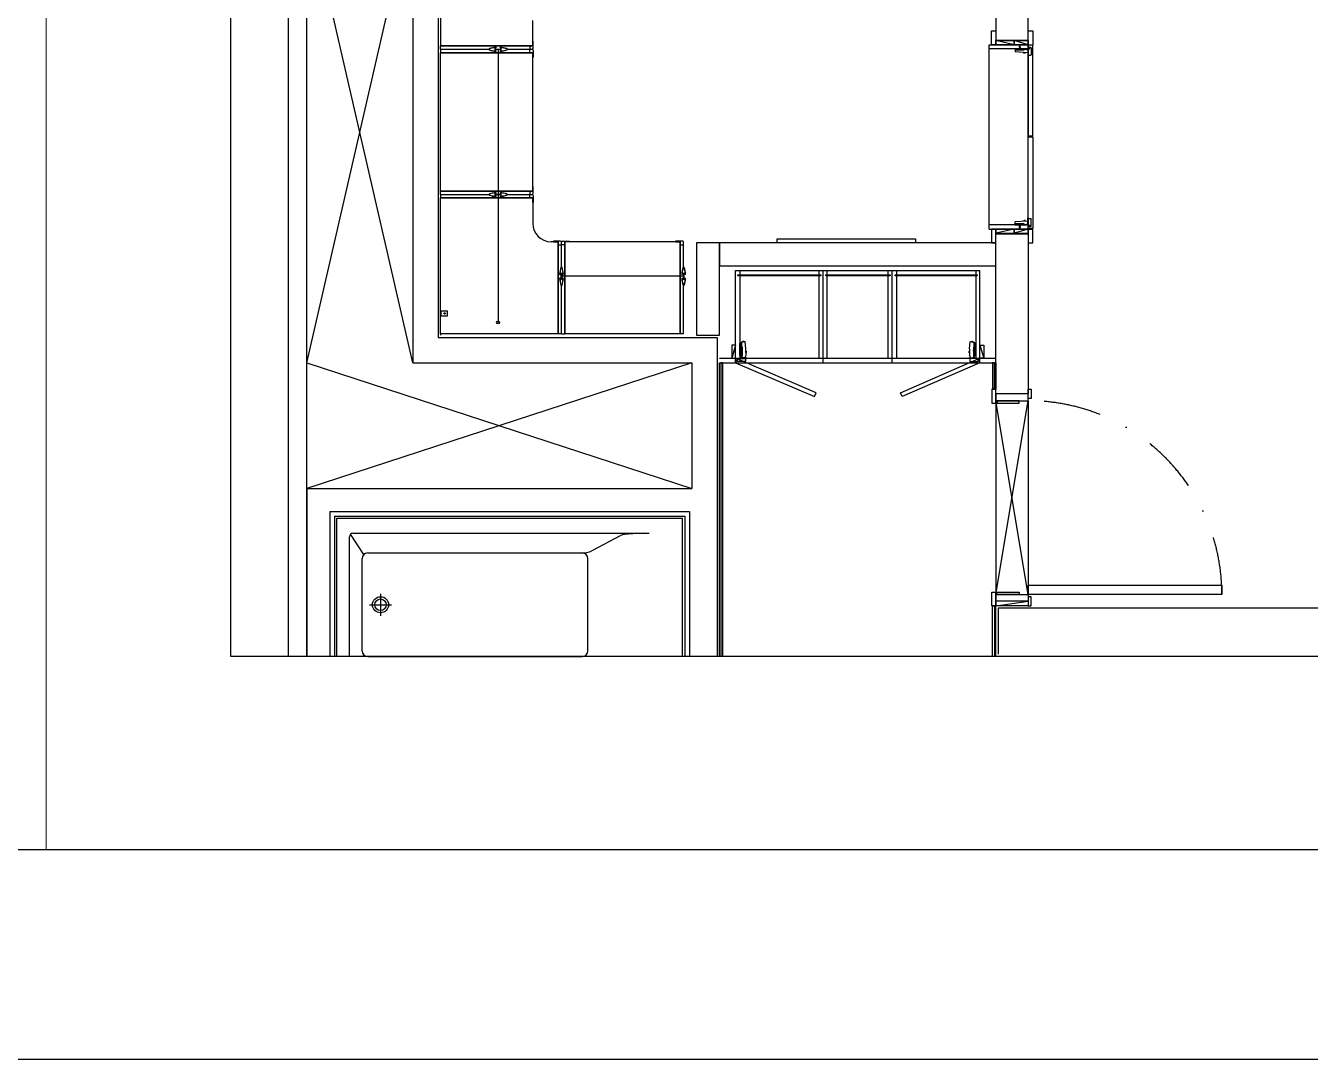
# Model space of a CAD drawing. Header units: millimetres. Extents: x -33000 to 294000, y 0 to 42408.
# Drawn here: x 132486 to 138059, y 0 to 4485 of the extents above; entities that cross this region are included whole.
import ezdxf

# ---------------------------------------------------------------- set-up
doc = ezdxf.new("R2010")
doc.units = ezdxf.units.MM
doc.header["$LTSCALE"] = 50
doc.linetypes.add('DASHDOTX2', pattern=[2, 1, -0.5, 0, -0.5])
doc.layers.add('arch', color=8, linetype='Continuous')
doc.layers.add('cloud', color=7, linetype='Continuous', true_color=0xb3ef8f, plot=False)

msp = doc.modelspace()

# ---------------------------------------------------------------- linework, layer by layer
at = {"layer": 'arch', "linetype": 'ByBlock', "lineweight": 5}
msp.add_line((132575.2, 909.2), (132575.2, 6957.3), dxfattribs=at)
at = {"layer": 'arch', "ltscale": 25}
for p, q in [((133375.2, 1747.3), (133375.2, 5357.3)), ((140575.2, 1747.3), (133375.2, 1747.3))]:
    msp.add_line(p, q, dxfattribs=at)
at = {"layer": 'arch'}
for p, q in [((133625.2, 1747.3), (133625.2, 5137.3)), ((133705.2, 1747.3), (133705.2, 5022.3)), ((134165.2, 5022.3), (134165.2, 3022.3)), ((134275.2, 5022.3), (134275.2, 3132.3)), ((134285.2, 4987.3), (134285.2, 4397.3)), ((136695.2, 4992.3), (136695.2, 4422.3)), ((136835.2, 4422.3), (136835.2, 4992.3)), ((134685.2, 4397.3), (134685.2, 4507.3)), ((136675.2, 4402.3), (136675.2, 4462.3)), ((136675.2, 4462.3), (136695.2, 4462.3)), ((136695.2, 4462.3), (136695.2, 4402.3)), ((136835.2, 4402.3), (136835.2, 4462.3)), ((136835.2, 4462.3), (136855.2, 4462.3)), ((136855.2, 4462.3), (136855.2, 4402.3)), ((134687.2, 4417.1), (134685.2, 4417.3)), ((134685.2, 4417.3), (134685.2, 4397.3)), ((134687.2, 4386.3), (134687.2, 4417.1)), ((136695.2, 4422.3), (136835.2, 4422.3)), ((136695.2, 4420.4), (136835.2, 4420.4)), ((136695.2, 4420.3), (136774.6, 4420.3)), ((136695.2, 4402.3), (136695.2, 4420.3)), ((136774.6, 4402.3), (136695.2, 4420.3)), ((136774.6, 4420.3), (136835.2, 4420.3)), ((136774.6, 4402.3), (136774.6, 4420.3)), ((136835.2, 4402.3), (136774.6, 4420.3)), ((136774.6, 4420.3), (136774.6, 4402.3)), ((136835.2, 4420.3), (136835.2, 4402.3)), ((134680.2, 4397.3), (134285.2, 4397.3)), ((134685.2, 4397.3), (134285.2, 4397.3)), ((134285.2, 4397.3), (134685.2, 4397.3)), ((134285.2, 4382.3), (134285.2, 4397.3)), ((134285.2, 4382.3), (134285.2, 4367.3)), ((134285.2, 4382.3), (134495.2, 4382.3)), ((134680.2, 4367.3), (134285.2, 4367.3)), ((134285.2, 4367.3), (134685.2, 4367.3)), ((134285.2, 3767.3), (134285.2, 4367.3)), ((134522.2, 4375.5), (134522.2, 4389.1)), ((134526.2, 4388.5), (134523.2, 4388.5)), ((134523.2, 4388.5), (134523.2, 4383.1)), ((134523.2, 4383.1), (134547.2, 4383.1)), ((134547.2, 4381.6), (134523.2, 4381.6)), ((134523.2, 4381.6), (134523.2, 4376.1)), ((134523.2, 4376.1), (134526.2, 4376.1)), ((134526.7, 4389.8), (134526.7, 4389)), ((134526.7, 4375.6), (134526.7, 4374.8)), ((134535.2, 4383.1), (134535.2, 3197.3)), ((134543.7, 4389), (134543.7, 4389.8)), ((134543.7, 4374.8), (134543.7, 4375.6)), ((134547.2, 4388.5), (134544.2, 4388.5)), ((134544.2, 4376.1), (134547.2, 4376.1)), ((134547.2, 4383.1), (134547.2, 4388.5)), ((134547.2, 4376.1), (134547.2, 4381.6)), ((134548.2, 4375.5), (134548.2, 4389.1)), ((134575.2, 4382.3), (134683.2, 4382.3)), ((134575.2, 4382.3), (134683.2, 4382.3)), ((134685.2, 4397.3), (134672.2, 4397.3)), ((134672.2, 4397.3), (134672.2, 4382.3)), ((134672.2, 4382.3), (134683.2, 4382.3)), ((134672.2, 4367.3), (134672.2, 4382.3)), ((134672.2, 4382.3), (134683.2, 4382.3)), ((134685.2, 4367.3), (134672.2, 4367.3)), ((134685.2, 4347.3), (134685.2, 4367.3)), ((134685.2, 3767.3), (134685.2, 4367.3)), ((134687.2, 4347.6), (134685.2, 4347.3)), ((134687.2, 4378.3), (134687.2, 4347.6)), ((136665.2, 3602.3), (136665.2, 4402.3)), ((136665.2, 4402.3), (136833.2, 4402.3)), ((136833.2, 4384.3), (136665.2, 4384.3)), ((136695.2, 4402.3), (136675.2, 4402.3)), ((136774.6, 4402.3), (136695.2, 4402.3)), ((136835.2, 4402.3), (136774.6, 4402.3)), ((136777.2, 4384.3), (136818.2, 4384.3)), ((136777.8, 4378.8), (136777.8, 4371.7)), ((136815.7, 4378.8), (136777.8, 4378.8)), ((136778.2, 4383.3), (136778.9, 4380.5)), ((136831.6, 4367.7), (136778.3, 4371.2)), ((136782.2, 4381.2), (136779.5, 4380.7)), ((136782.2, 4381.2), (136782.6, 4380.3)), ((136815.1, 4379.8), (136783.3, 4379.8)), ((136786.8, 4382.8), (136786.8, 4383.3)), ((136807.2, 4380.8), (136789.3, 4380.8)), ((136793.3, 4382.8), (136793.3, 4382.4)), ((136802.6, 4383.3), (136793.8, 4383.3)), ((136802.6, 4381.9), (136793.8, 4381.9)), ((136795.9, 4383.3), (136796.6, 4384.4)), ((136796.6, 4394.7), (136796.2, 4394.3)), ((136796.2, 4394.3), (136796.6, 4394)), ((136796.2, 4394.3), (136800.2, 4393.5)), ((136796.6, 4392.4), (136796.2, 4392)), ((136796.2, 4392), (136796.6, 4391.7)), ((136796.2, 4392), (136800.2, 4391.2)), ((136796.6, 4390), (136796.2, 4389.6)), ((136796.2, 4389.6), (136796.6, 4389.4)), ((136796.2, 4389.6), (136800.2, 4388.8)), ((136796.6, 4387.7), (136796.2, 4387.3)), ((136796.2, 4387.3), (136796.6, 4387.1)), ((136796.2, 4387.3), (136800.2, 4386.5)), ((136796.6, 4385.4), (136796.2, 4385)), ((136796.2, 4385), (136796.6, 4384.7)), ((136796.2, 4385), (136799.9, 4384.4)), ((136796.6, 4394.7), (136797.3, 4396.1)), ((136796.6, 4394.7), (136799.9, 4393.7)), ((136796.6, 4394), (136799.9, 4393.1)), ((136796.6, 4394), (136796.6, 4392.4)), ((136796.6, 4392.4), (136799.9, 4391.4)), ((136796.6, 4391.7), (136799.9, 4390.8)), ((136796.6, 4391.7), (136796.6, 4390)), ((136796.6, 4390), (136799.9, 4389.1)), ((136796.6, 4389.4), (136799.9, 4388.4)), ((136796.6, 4389.4), (136796.6, 4387.7)), ((136796.6, 4387.7), (136799.9, 4386.8)), ((136796.6, 4387.1), (136799.9, 4386.1)), ((136796.6, 4387.1), (136796.6, 4385.4)), ((136796.6, 4385.4), (136799.9, 4384.4)), ((136796.6, 4384.7), (136796.6, 4384.4)), ((136799.9, 4384.4), (136796.6, 4384.7)), ((136797.3, 4396.8), (136796.9, 4396.4)), ((136796.9, 4396.4), (136797.3, 4396.1)), ((136796.9, 4396.4), (136799.5, 4396)), ((136797.3, 4396.8), (136799.2, 4396.2)), ((136797.3, 4396.1), (136799.2, 4395.6)), ((136797.5, 4396.7), (136798.2, 4398.3)), ((136799, 4396.3), (136798.2, 4398.3)), ((136799.6, 4396), (136799.2, 4396.2)), ((136799.2, 4395.6), (136799.6, 4396)), ((136799.9, 4393.7), (136799.2, 4395.6)), ((136800.2, 4393.5), (136799.9, 4393.7)), ((136799.9, 4393.1), (136800.2, 4393.5)), ((136799.9, 4393.1), (136799.9, 4391.4)), ((136800.2, 4391.2), (136799.9, 4391.4)), ((136799.9, 4390.8), (136800.2, 4391.2)), ((136799.9, 4390.8), (136799.9, 4389.1)), ((136800.2, 4388.8), (136799.9, 4389.1)), ((136799.9, 4388.4), (136800.2, 4388.8)), ((136799.9, 4388.4), (136799.9, 4386.8)), ((136800.2, 4386.5), (136799.9, 4386.8)), ((136799.9, 4386.1), (136800.2, 4386.5)), ((136799.9, 4386.1), (136799.9, 4384.4)), ((136800.5, 4383.3), (136799.9, 4384.4)), ((136803.1, 4382.8), (136803.1, 4382.4)), ((136809.7, 4382.8), (136809.7, 4383.3)), ((136814.8, 4368.8), (136814.6, 4365.8)), ((136821.6, 4366.4), (136814.6, 4366.8)), ((136817.6, 4365.6), (136814.6, 4365.8)), ((136821.7, 4367.4), (136814.7, 4367.8)), ((136815.7, 4383.3), (136815.7, 4380.4)), ((136816.2, 4384.3), (136819.2, 4384.3)), ((136817.6, 4366.1), (136817.6, 4365.6)), ((136818.6, 4366.1), (136817.6, 4366.1)), ((136817.7, 4383.3), (136817.7, 4380.8)), ((136817.7, 4383.3), (136831.6, 4383.3)), ((136818.6, 4366.1), (136818.6, 4365.6)), ((136821.6, 4365.4), (136818.6, 4365.6)), ((136819.2, 4384.3), (136819.2, 4383.3)), ((136821.8, 4368.4), (136821.6, 4365.4)), ((136831.6, 4367.7), (136832.7, 4368.5)), ((136832.7, 4377.3), (136832.7, 4354.3)), ((136833.2, 4402.3), (136833.2, 3602.3)), ((136833.4, 4382.1), (136835, 4378.3)), ((136835.2, 4378.3), (136833.7, 4378.3)), ((136835.2, 4353.3), (136833.7, 4353.3)), ((136835.2, 4402.3), (136855.2, 4402.3)), ((136855.2, 4400.3), (136835.2, 4400.3)), ((136835.2, 4400.3), (136835.2, 4006.9)), ((136835.2, 4391.3), (136845.2, 4391.3)), ((136835.2, 4353.3), (136835.2, 4391.3)), ((136835.2, 4356.3), (136845.2, 4356.3)), ((136840.4, 4384.9), (136837.3, 4388)), ((136841.8, 4386.4), (136838.7, 4389.5)), ((136847.2, 4389.3), (136847.2, 4358.3)), ((136855.2, 4006.9), (136855.2, 4400.3)), ((136835.2, 4006.9), (136855.2, 4006.9)), ((136835.2, 3604.3), (136835.2, 4002.9)), ((136835.2, 4002.9), (136855.2, 4002.9)), ((136855.2, 4002.9), (136855.2, 3604.3)), ((134680.2, 3767.3), (134285.2, 3767.3)), ((134685.2, 3767.3), (134285.2, 3767.3)), ((134285.2, 3767.3), (134685.2, 3767.3)), ((134285.2, 3752.3), (134285.2, 3767.3)), ((134285.2, 3752.3), (134285.2, 3737.3)), ((134285.2, 3752.3), (134495.2, 3752.3)), ((134285.2, 3147.3), (134285.2, 3737.3)), ((134680.2, 3737.3), (134285.2, 3737.3)), ((134285.2, 3737.3), (134685.2, 3737.3)), ((134522.2, 3745.5), (134522.2, 3759.1)), ((134526.2, 3758.5), (134523.2, 3758.5)), ((134523.2, 3758.5), (134523.2, 3753.1)), ((134523.2, 3753.1), (134547.2, 3753.1)), ((134547.2, 3751.6), (134523.2, 3751.6)), ((134523.2, 3751.6), (134523.2, 3746.1)), ((134523.2, 3746.1), (134526.2, 3746.1)), ((134526.7, 3759.8), (134526.7, 3759)), ((134526.7, 3745.6), (134526.7, 3744.8)), ((134543.7, 3759), (134543.7, 3759.8)), ((134543.7, 3744.8), (134543.7, 3745.6)), ((134547.2, 3758.5), (134544.2, 3758.5)), ((134544.2, 3746.1), (134547.2, 3746.1)), ((134547.2, 3753.1), (134547.2, 3758.5)), ((134547.2, 3746.1), (134547.2, 3751.6)), ((134548.2, 3745.5), (134548.2, 3759.1)), ((134575.2, 3752.3), (134683.2, 3752.3)), ((134575.2, 3752.3), (134683.2, 3752.3)), ((134685.2, 3767.3), (134672.2, 3767.3)), ((134672.2, 3767.3), (134672.2, 3752.3)), ((134672.2, 3752.3), (134683.2, 3752.3)), ((134672.2, 3737.3), (134672.2, 3752.3)), ((134672.2, 3752.3), (134683.2, 3752.3)), ((134685.2, 3737.3), (134672.2, 3737.3)), ((134687.2, 3787.1), (134685.2, 3787.3)), ((134685.2, 3787.3), (134685.2, 3767.3)), ((134685.2, 3737.3), (134685.2, 3627.3)), ((134685.2, 3717.3), (134685.2, 3737.3)), ((134687.2, 3756.3), (134687.2, 3787.1)), ((134687.2, 3748.3), (134687.2, 3717.6)), ((134687.2, 3717.6), (134685.2, 3717.3)), ((136777.8, 3625.9), (136777.8, 3633)), ((136815.7, 3625.8), (136777.8, 3625.8)), ((136778.2, 3621.3), (136778.9, 3624.1)), ((136831.6, 3636.9), (136778.3, 3633.5)), ((136782.2, 3623.5), (136779.5, 3623.9)), ((136782.2, 3623.5), (136782.6, 3624.3)), ((136815.1, 3624.8), (136783.3, 3624.8)), ((136807.2, 3623.8), (136789.3, 3623.8)), ((136802.6, 3622.7), (136793.8, 3622.7)), ((136817.6, 3639), (136814.6, 3638.8)), ((136814.8, 3635.8), (136814.6, 3638.8)), ((136821.6, 3638.3), (136814.6, 3637.8)), ((136821.7, 3637.3), (136814.7, 3636.8)), ((136815.7, 3621.3), (136815.7, 3624.3)), ((136817.6, 3638.5), (136817.6, 3639)), ((136818.6, 3638.6), (136817.6, 3638.5)), ((136817.7, 3621.3), (136817.7, 3623.8)), ((136821.6, 3639.3), (136818.6, 3639.1)), ((136818.6, 3638.6), (136818.6, 3639.1)), ((136821.8, 3636.3), (136821.6, 3639.3)), ((136831.6, 3636.9), (136832.7, 3636.2)), ((136832.7, 3627.3), (136832.7, 3650.3)), ((136833.4, 3622.6), (136835, 3626.3)), ((136835.2, 3651.3), (136833.7, 3651.3)), ((136835.2, 3626.3), (136833.7, 3626.3)), ((136835.2, 3651.3), (136835.2, 3613.3)), ((136835.2, 3648.3), (136845.2, 3648.3)), ((136847.2, 3615.3), (136847.2, 3646.3)), ((136833.2, 3620.3), (136665.2, 3620.3)), ((136665.2, 3602.3), (136833.2, 3602.3)), ((136675.2, 3602.3), (136675.2, 3542.3)), ((136695.2, 3602.3), (136675.2, 3602.3)), ((136695.2, 3542.3), (136695.2, 3602.3)), ((136774.6, 3602.3), (136695.2, 3602.3)), ((136695.2, 3602.3), (136695.2, 3584.3)), ((136774.6, 3602.3), (136695.2, 3584.3)), ((136695.2, 3584.3), (136774.6, 3584.3)), ((136695.2, 3582.3), (136835.2, 3582.3)), ((136695.2, 2887.3), (136695.2, 3582.3)), ((136835.2, 3602.3), (136774.6, 3602.3)), ((136774.6, 3602.3), (136774.6, 3584.3)), ((136835.2, 3602.3), (136774.6, 3584.3)), ((136774.6, 3584.3), (136774.6, 3602.3)), ((136774.6, 3584.3), (136835.2, 3584.3)), ((136777.2, 3620.3), (136818.2, 3620.3)), ((136786.8, 3621.8), (136786.8, 3621.3)), ((136793.3, 3621.8), (136793.3, 3622.2)), ((136802.6, 3621.3), (136793.8, 3621.3)), ((136795.9, 3621.3), (136796.6, 3620.2)), ((136796.2, 3619.7), (136799.9, 3620.2)), ((136796.2, 3619.7), (136796.6, 3619.9)), ((136796.6, 3619.3), (136796.2, 3619.7)), ((136796.2, 3617.3), (136800.2, 3618.2)), ((136796.2, 3617.3), (136796.6, 3617.6)), ((136796.6, 3616.9), (136796.2, 3617.3)), ((136796.2, 3615), (136800.2, 3615.9)), ((136796.2, 3615), (136796.6, 3615.3)), ((136796.6, 3614.6), (136796.2, 3615)), ((136796.2, 3612.7), (136800.2, 3613.5)), ((136796.2, 3612.7), (136796.6, 3612.9)), ((136796.6, 3612.3), (136796.2, 3612.7)), ((136796.2, 3610.4), (136800.2, 3611.2)), ((136796.2, 3610.4), (136796.6, 3610.6)), ((136796.6, 3610), (136796.2, 3610.4)), ((136796.6, 3619.3), (136799.9, 3620.2)), ((136796.6, 3619.9), (136796.6, 3620.2)), ((136799.9, 3620.2), (136796.6, 3619.9)), ((136796.6, 3617.6), (136796.6, 3619.3)), ((136796.6, 3617.6), (136799.9, 3618.6)), ((136796.6, 3616.9), (136799.9, 3617.9)), ((136796.6, 3615.3), (136796.6, 3616.9)), ((136796.6, 3615.3), (136799.9, 3616.3)), ((136796.6, 3614.6), (136799.9, 3615.6)), ((136796.6, 3612.9), (136796.6, 3614.6)), ((136796.6, 3612.9), (136799.9, 3613.9)), ((136796.6, 3612.3), (136799.9, 3613.2)), ((136796.6, 3610.6), (136796.6, 3612.3)), ((136796.6, 3610.6), (136799.9, 3611.6)), ((136796.6, 3610), (136799.9, 3610.9)), ((136796.6, 3610), (136797.3, 3608.5)), ((136796.9, 3608.3), (136799.5, 3608.7)), ((136796.9, 3608.3), (136797.3, 3608.5)), ((136797.3, 3607.9), (136796.9, 3608.3)), ((136797.3, 3608.5), (136799.2, 3609.1)), ((136797.3, 3607.9), (136799.2, 3608.4)), ((136797.5, 3607.9), (136798.2, 3606.3)), ((136799, 3608.4), (136798.2, 3606.3)), ((136799.9, 3610.9), (136799.2, 3609.1)), ((136799.2, 3609.1), (136799.6, 3608.7)), ((136799.6, 3608.7), (136799.2, 3608.4)), ((136800.5, 3621.3), (136799.9, 3620.2)), ((136799.9, 3618.6), (136799.9, 3620.2)), ((136799.9, 3618.6), (136800.2, 3618.2)), ((136800.2, 3618.2), (136799.9, 3617.9)), ((136799.9, 3616.3), (136799.9, 3617.9)), ((136799.9, 3616.3), (136800.2, 3615.9)), ((136800.2, 3615.9), (136799.9, 3615.6)), ((136799.9, 3613.9), (136799.9, 3615.6)), ((136799.9, 3613.9), (136800.2, 3613.5)), ((136800.2, 3613.5), (136799.9, 3613.2)), ((136799.9, 3611.6), (136799.9, 3613.2)), ((136799.9, 3611.6), (136800.2, 3611.2)), ((136800.2, 3611.2), (136799.9, 3610.9)), ((136803.1, 3621.8), (136803.1, 3622.2)), ((136809.7, 3621.8), (136809.7, 3621.3)), ((136816.2, 3620.3), (136819.2, 3620.3)), ((136817.7, 3621.3), (136831.6, 3621.3)), ((136819.2, 3620.3), (136819.2, 3621.3)), ((136835.2, 3613.3), (136845.2, 3613.3)), ((136855.2, 3604.3), (136835.2, 3604.3)), ((136835.2, 3602.3), (136855.2, 3602.3)), ((136855.2, 3602.3), (136835.2, 3602.3)), ((136835.2, 3584.3), (136835.2, 3602.3)), ((136835.2, 3602.3), (136835.2, 3542.3)), ((136835.2, 3582.3), (136835.2, 2887.3)), ((136840.4, 3619.7), (136837.3, 3616.6)), ((136841.8, 3618.3), (136838.7, 3615.2)), ((136855.2, 3542.3), (136855.2, 3602.3)), ((134795.2, 3547.3), (134765.2, 3547.3)), ((134775.5, 3549.3), (134775.2, 3547.3)), ((134775.2, 3547.3), (134795.2, 3547.3)), ((134806.2, 3549.3), (134775.5, 3549.3)), ((134795.2, 3147.3), (134795.2, 3547.3)), ((134795.2, 3547.3), (134795.2, 3534.3)), ((134795.2, 3542.3), (134795.2, 3147.3)), ((134795.2, 3534.3), (134810.2, 3534.3)), ((134810.2, 3437.3), (134810.2, 3545.3)), ((134810.2, 3534.3), (134810.2, 3545.3)), ((134825.2, 3534.3), (134810.2, 3534.3)), ((134814.2, 3549.3), (134845, 3549.3)), ((134825.2, 3147.3), (134825.2, 3547.3)), ((134845.2, 3547.3), (134825.2, 3547.3)), ((134825.2, 3547.3), (134825.2, 3534.3)), ((135325.2, 3547.3), (134825.2, 3547.3)), ((134825.2, 3542.3), (134825.2, 3147.3)), ((134845, 3549.3), (134845.2, 3547.3)), ((135305.5, 3549.3), (135305.2, 3547.3)), ((135305.2, 3547.3), (135325.2, 3547.3)), ((135336.2, 3549.3), (135305.5, 3549.3)), ((135325.2, 3147.3), (135325.2, 3547.3)), ((135325.2, 3547.3), (135325.2, 3534.3)), ((135325.2, 3542.3), (135325.2, 3147.3)), ((135325.2, 3534.3), (135340.2, 3534.3)), ((135340.2, 3437.3), (135340.2, 3545.3)), ((135340.2, 3534.3), (135340.2, 3545.3)), ((135395.2, 3542.3), (135395.2, 3142.3)), ((135495.2, 3542.3), (135395.2, 3542.3)), ((136695.2, 3542.3), (135495.2, 3542.3)), ((135495.2, 3542.3), (135495.2, 3442.3)), ((135495.2, 3142.3), (135495.2, 3542.3)), ((135745.2, 3542.3), (135745.2, 3560.3)), ((135745.2, 3560.3), (136345.3, 3560.3)), ((136345.3, 3542.3), (135745.2, 3542.3)), ((136345.3, 3560.3), (136345.3, 3542.3)), ((136675.2, 3542.3), (136695.2, 3542.3)), ((136695.2, 3442.3), (136695.2, 3542.3)), ((136835.2, 3542.3), (136855.2, 3542.3)), ((134803.5, 3405.8), (134802.7, 3405.8)), ((134817, 3410.3), (134803.4, 3410.3)), ((134809.5, 3409.3), (134804, 3409.3)), ((134804, 3409.3), (134804, 3406.3)), ((134809.5, 3385.3), (134809.5, 3409.3)), ((134816.4, 3409.3), (134811, 3409.3)), ((134811, 3409.3), (134811, 3385.3)), ((134816.4, 3406.3), (134816.4, 3409.3)), ((134817.7, 3405.8), (134816.9, 3405.8)), ((135333.5, 3405.8), (135332.7, 3405.8)), ((135347, 3410.3), (135333.4, 3410.3)), ((135339.5, 3409.3), (135334, 3409.3)), ((135334, 3409.3), (135334, 3406.3)), ((135339.5, 3385.3), (135339.5, 3409.3)), ((135346.4, 3409.3), (135341, 3409.3)), ((135341, 3409.3), (135341, 3385.3)), ((135346.4, 3406.3), (135346.4, 3409.3)), ((135347.7, 3405.8), (135346.9, 3405.8)), ((135495.2, 3442.3), (136695.2, 3442.3)), ((135565.2, 3422.3), (136625.2, 3422.3)), ((135565.2, 3022.3), (135565.2, 3422.3)), ((135575.2, 3403.8), (135936, 3403.8)), ((135575.2, 3399.3), (135575.2, 3403.8)), ((135583.2, 3422.3), (135583.2, 3042.3)), ((135927.2, 3422.3), (135927.2, 3042.3)), ((135936, 3403.8), (135936, 3399.3)), ((135945.2, 3022.3), (135945.2, 3422.3)), ((135957.2, 3403.8), (136236, 3403.8)), ((135957.2, 3399.3), (135957.2, 3403.8)), ((135963.2, 3042.3), (135963.2, 3422.3)), ((136227.2, 3042.3), (136227.2, 3422.3)), ((136236, 3403.8), (136236, 3399.3)), ((136245.2, 3022.3), (136245.2, 3422.3)), ((136257.2, 3403.8), (136613.9, 3403.8)), ((136257.2, 3399.3), (136257.2, 3403.8)), ((136263.2, 3422.3), (136263.2, 3042.3)), ((136607.2, 3422.3), (136607.2, 3042.3)), ((136613.9, 3403.8), (136613.9, 3399.3)), ((136625.2, 3022.3), (136625.2, 3422.3)), ((134802.7, 3388.8), (134803.5, 3388.8)), ((134817, 3384.3), (134803.4, 3384.3)), ((134804, 3388.3), (134804, 3385.3)), ((134804, 3385.3), (134809.5, 3385.3)), ((135341, 3397.3), (134809.5, 3397.3)), ((134810.2, 3147.3), (134810.2, 3357.3)), ((134811, 3385.3), (134816.4, 3385.3)), ((134816.4, 3385.3), (134816.4, 3388.3)), ((134816.9, 3388.8), (134817.7, 3388.8)), ((135332.7, 3388.8), (135333.5, 3388.8)), ((135347, 3384.3), (135333.4, 3384.3)), ((135334, 3388.3), (135334, 3385.3)), ((135334, 3385.3), (135339.5, 3385.3)), ((135340.2, 3147.3), (135340.2, 3357.3)), ((135341, 3385.3), (135346.4, 3385.3)), ((135346.4, 3385.3), (135346.4, 3388.3)), ((135346.9, 3388.8), (135347.7, 3388.8)), ((135936, 3399.3), (135575.2, 3399.3)), ((136236, 3399.3), (135957.2, 3399.3)), ((136613.9, 3399.3), (136257.2, 3399.3)), ((134315.2, 3246.3), (134285.2, 3246.3)), ((134287.2, 3246.3), (134287.2, 3226.3)), ((134315.2, 3226.3), (134315.2, 3246.3)), ((134285.2, 3226.3), (134315.2, 3226.3)), ((134275.2, 3132.3), (135485.2, 3132.3)), ((134795.2, 3147.3), (134285.2, 3147.3)), ((134285.2, 3147.3), (134285.2, 3142.3)), ((134810.2, 3147.3), (134795.2, 3147.3)), ((134810.2, 3147.3), (134825.2, 3147.3)), ((135325.2, 3147.3), (134825.2, 3147.3)), ((135340.2, 3147.3), (135325.2, 3147.3)), ((135395.2, 3142.3), (135495.2, 3142.3)), ((135485.2, 3132.3), (135485.2, 1747.3)), ((135565.2, 3098.7), (135548.5, 3098.7)), ((135548.5, 3098.7), (135548.5, 3042.3)), ((135565.2, 3098.7), (135548.5, 3042.3)), ((135565.2, 3042.3), (135565.2, 3098.7)), ((136625.2, 3098.7), (136642, 3098.7)), ((136625.2, 3042.3), (136625.2, 3098.7)), ((136625.2, 3098.7), (136642, 3042.3)), ((136642, 3098.7), (136642, 3042.3)), ((134165.2, 3022.3), (135375.2, 3022.3)), ((135375.2, 3022.3), (135375.2, 2477.3)), ((135495.2, 3042.3), (135945.2, 3042.3)), ((135495.2, 1747.3), (135495.2, 3022.3)), ((135495.2, 3022.3), (135501.2, 3022.3)), ((135495.2, 3022.3), (136695.2, 3022.3)), ((135510.2, 3022.3), (135501.2, 3022.3)), ((135501.2, 3022.3), (135501.2, 1747.3)), ((135510.2, 1747.3), (135510.2, 3022.3)), ((135548.5, 3042.3), (135565.2, 3042.3)), ((135571.9, 3039), (135565.1, 3022.3)), ((135565.1, 3022.3), (135907.8, 2875.7)), ((135914.5, 2892.4), (135571.9, 3039)), ((135945.2, 3042.3), (136695.2, 3042.3)), ((136281.3, 2892.4), (136618.5, 3039)), ((136625.2, 3022.3), (136288.1, 2875.7)), ((136618.5, 3039), (136625.2, 3022.3)), ((136642, 3042.3), (136625.2, 3042.3)), ((136680.2, 3022.3), (136680.2, 2907.3)), ((136689.2, 3022.3), (136680.2, 3022.3)), ((136689.2, 3022.3), (136695.2, 3022.3)), ((136689.2, 2907.3), (136689.2, 3022.3)), ((136695.2, 3022.3), (136695.2, 2907.3)), ((136680.2, 2907.3), (136689.2, 2907.3)), ((136695.2, 2907.3), (136689.2, 2907.3)), ((136835.2, 2867.3), (136835.2, 2907.3)), ((136835.2, 2907.3), (136847.2, 2907.3)), ((136847.2, 2907.3), (136847.2, 2867.3)), ((135907.8, 2875.7), (135914.5, 2892.4)), ((136288.1, 2875.7), (136281.3, 2892.4)), ((136835.2, 2887.3), (136695.2, 2887.3)), ((136695.2, 2887.3), (136695.2, 2857.3)), ((136835.2, 2887.3), (136695.2, 2887.3)), ((136695.2, 2857.3), (136835.2, 2857.3)), ((136695.2, 2857.3), (136695.2, 2852.3)), ((136795.2, 2857.3), (136695.2, 2857.3)), ((136695.2, 2857.3), (136695.2, 2017.3)), ((136695.2, 2017.3), (136835.2, 2857.3)), ((136835.2, 2017.3), (136695.2, 2857.3)), ((136695.2, 2852.3), (136700.2, 2852.3)), ((136700.2, 2852.3), (136700.2, 2847.3)), ((136700.2, 2847.3), (136795.2, 2847.3)), ((136795.2, 2847.3), (136795.2, 2857.3)), ((136835.2, 2857.3), (136835.2, 2887.3)), ((136847.2, 2867.3), (136835.2, 2867.3)), ((136835.2, 2857.3), (136835.2, 2017.3)), ((133705.2, 2477.3), (135375.2, 2477.3)), ((133705.2, 2477.3), (133705.2, 1747.3)), ((133805.2, 2377.3), (133805.2, 1747.3)), ((133805.2, 2377.3), (135365.2, 2377.3)), ((133825.2, 2357.3), (135345.2, 2357.3)), ((133825.2, 2357.3), (133825.2, 1747.3)), ((133835.2, 2347.3), (135335.2, 2347.3)), ((133835.2, 1747.3), (133835.2, 2347.3)), ((135335.2, 1747.3), (135335.2, 2347.3)), ((135345.2, 2357.3), (135345.2, 1747.3)), ((135365.2, 2377.3), (135365.2, 1747.3)), ((133890.2, 1747.3), (133890.2, 2267.3)), ((133952.6, 2190), (133894.6, 2277.9)), ((133905.2, 2282.3), (135190.2, 2282.3)), ((134946.8, 2208.8), (135066.7, 2272.3)), ((133970.2, 2197.3), (134900.2, 2197.3)), ((133945.2, 1772.3), (133945.2, 2172.3)), ((134925.2, 1772.3), (134925.2, 2172.3)), ((134025.2, 2020.4), (134025.2, 1924.3)), ((136695.2, 2017.3), (136695.2, 2022.3)), ((136695.2, 2022.3), (136700.2, 2022.3)), ((136695.2, 1987.3), (136695.2, 2017.3)), ((136695.2, 2017.3), (136835.2, 2017.3)), ((136795.2, 2017.3), (136695.2, 2017.3)), ((136700.2, 2022.3), (136700.2, 2027.3)), ((136700.2, 2027.3), (136795.2, 2027.3)), ((136795.2, 2027.3), (136795.2, 2017.3)), ((136835.2, 2017.3), (136835.2, 1987.3)), ((136847.2, 2007.3), (136835.2, 2007.3)), ((136835.2, 2007.3), (136835.2, 1967.3)), ((136847.2, 1967.3), (136847.2, 2007.3)), ((133978, 1972.3), (134072.5, 1972.3)), ((136680.2, 1747.3), (136680.2, 1967.3)), ((136680.2, 1967.3), (136689.2, 1967.3)), ((136695.2, 1967.3), (136689.2, 1967.3)), ((136689.2, 1967.3), (136689.2, 1747.3)), ((136695.2, 1967.3), (136695.2, 1987.3)), ((136695.2, 1967.3), (136835.2, 1987.3)), ((136835.2, 1987.3), (136695.2, 1987.3)), ((136695.2, 1747.3), (136695.2, 1967.3)), ((136835.2, 1967.3), (136695.2, 1967.3)), ((139265.2, 1957.3), (136705.2, 1957.3)), ((136705.2, 1957.3), (136705.2, 1757.3)), ((136835.2, 1987.3), (136835.2, 1967.3)), ((136835.2, 1967.3), (136847.2, 1967.3)), ((133952.6, 1754.7), (133947.7, 1747.3)), ((133970.2, 1747.3), (134900.2, 1747.3))]:
    msp.add_line(p, q, dxfattribs=at)
at = {"layer": 'arch', "ltscale": 0.5}
for p, q in [((134165.2, 3022.3), (133705.2, 5022.3)), ((133705.2, 3022.3), (134165.2, 5022.3)), ((135375.2, 3022.3), (133705.2, 2477.3)), ((133705.2, 3022.3), (135375.2, 2477.3))]:
    msp.add_line(p, q, dxfattribs=at)
at = {"layer": 'arch', "lineweight": 0}
for p, q in [((136777.2, 4383.8), (136777.2, 4384.3)), ((136819.2, 4383.3), (136777.7, 4383.3)), ((136777.2, 3620.8), (136777.2, 3620.3)), ((136819.2, 3621.3), (136777.7, 3621.3))]:
    msp.add_line(p, q, dxfattribs=at)
at = {"layer": 'arch', "linetype": 'Continuous'}
for p, q in [((136777.7, 4384.3), (136777.2, 4383.8)), ((136777.3, 4384.3), (136777.2, 4384.3)), ((136778.2, 4384.3), (136777.4, 4383.5)), ((136778.6, 4384.3), (136777.7, 4383.3)), ((136779.1, 4384.3), (136778.1, 4383.3)), ((136779.5, 4384.3), (136778.5, 4383.3)), ((136780, 4384.3), (136779, 4383.3)), ((136780.4, 4384.3), (136779.4, 4383.3)), ((136780.9, 4384.3), (136779.9, 4383.3)), ((136781.3, 4384.3), (136780.3, 4383.3)), ((136781.8, 4384.3), (136780.8, 4383.3)), ((136782.2, 4384.3), (136781.2, 4383.3)), ((136782.7, 4384.3), (136781.7, 4383.3)), ((136783.1, 4384.3), (136782.1, 4383.3)), ((136783.6, 4384.3), (136782.6, 4383.3)), ((136784, 4384.3), (136783, 4383.3)), ((136784.5, 4384.3), (136783.5, 4383.3)), ((136784.9, 4384.3), (136783.9, 4383.3)), ((136785.4, 4384.3), (136784.4, 4383.3)), ((136785.8, 4384.3), (136784.8, 4383.3)), ((136786.3, 4384.3), (136785.3, 4383.3)), ((136786.7, 4384.3), (136785.7, 4383.3)), ((136787.2, 4384.3), (136786.2, 4383.3)), ((136787.6, 4384.3), (136786.6, 4383.3)), ((136788.1, 4384.3), (136787.1, 4383.3)), ((136788.5, 4384.3), (136787.5, 4383.3)), ((136789, 4384.3), (136788, 4383.3)), ((136789.4, 4384.3), (136788.4, 4383.3)), ((136789.9, 4384.3), (136788.9, 4383.3)), ((136790.3, 4384.3), (136789.3, 4383.3)), ((136790.8, 4384.3), (136789.8, 4383.3)), ((136791.2, 4384.3), (136790.2, 4383.3)), ((136791.7, 4384.3), (136790.7, 4383.3)), ((136792.1, 4384.3), (136791.1, 4383.3)), ((136792.6, 4384.3), (136791.6, 4383.3)), ((136793, 4384.3), (136792, 4383.3)), ((136793.5, 4384.3), (136792.5, 4383.3)), ((136793.9, 4384.3), (136792.9, 4383.3)), ((136794.4, 4384.3), (136793.4, 4383.3)), ((136794.8, 4384.3), (136793.8, 4383.3)), ((136795.3, 4384.3), (136794.3, 4383.3)), ((136795.7, 4384.3), (136794.7, 4383.3)), ((136796.2, 4384.3), (136795.2, 4383.3)), ((136796.6, 4384.3), (136795.6, 4383.3)), ((136797.1, 4384.3), (136796.1, 4383.3)), ((136797.5, 4384.3), (136796.5, 4383.3)), ((136798, 4384.3), (136797, 4383.3)), ((136798.2, 4384.2), (136797.4, 4383.3)), ((136798.2, 4383.7), (136797.8, 4383.3)), ((136798.8, 4384.3), (136798.2, 4383.7)), ((136798.4, 4384.3), (136798.2, 4384.2)), ((136799.3, 4384.3), (136798.3, 4383.3)), ((136799.7, 4384.3), (136798.7, 4383.3)), ((136800.2, 4384.3), (136799.2, 4383.3)), ((136800.6, 4384.3), (136799.6, 4383.3)), ((136801.1, 4384.3), (136800.1, 4383.3)), ((136801.5, 4384.3), (136800.5, 4383.3)), ((136802, 4384.3), (136801, 4383.3)), ((136802.4, 4384.3), (136801.4, 4383.3)), ((136802.9, 4384.3), (136801.9, 4383.3)), ((136803.3, 4384.3), (136802.3, 4383.3)), ((136803.8, 4384.3), (136802.8, 4383.3)), ((136804.2, 4384.3), (136803.2, 4383.3)), ((136804.7, 4384.3), (136803.7, 4383.3)), ((136805.1, 4384.3), (136804.1, 4383.3)), ((136805.6, 4384.3), (136804.6, 4383.3)), ((136806, 4384.3), (136805, 4383.3)), ((136806.5, 4384.3), (136805.5, 4383.3)), ((136806.9, 4384.3), (136805.9, 4383.3)), ((136807.4, 4384.3), (136806.4, 4383.3)), ((136807.8, 4384.3), (136806.8, 4383.3)), ((136808.3, 4384.3), (136807.3, 4383.3)), ((136808.7, 4384.3), (136807.7, 4383.3)), ((136809.2, 4384.3), (136808.2, 4383.3)), ((136809.6, 4384.3), (136808.6, 4383.3)), ((136810.1, 4384.3), (136809.1, 4383.3)), ((136810.5, 4384.3), (136809.5, 4383.3)), ((136811, 4384.3), (136810, 4383.3)), ((136811.4, 4384.3), (136810.4, 4383.3)), ((136811.9, 4384.3), (136810.9, 4383.3)), ((136812.3, 4384.3), (136811.3, 4383.3)), ((136812.8, 4384.3), (136811.8, 4383.3)), ((136813.2, 4384.3), (136812.2, 4383.3)), ((136813.7, 4384.3), (136812.7, 4383.3)), ((136814.1, 4384.3), (136813.1, 4383.3)), ((136814.6, 4384.3), (136813.6, 4383.3)), ((136815, 4384.3), (136814, 4383.3)), ((136815.5, 4384.3), (136814.5, 4383.3)), ((136815.9, 4384.3), (136814.9, 4383.3)), ((136816.4, 4384.3), (136815.4, 4383.3)), ((136816.8, 4384.3), (136815.8, 4383.3)), ((136817.3, 4384.3), (136816.3, 4383.3)), ((136817.7, 4384.3), (136816.7, 4383.3)), ((136818.2, 4384.3), (136817.2, 4383.3)), ((136818.6, 4384.3), (136817.6, 4383.3)), ((136819.1, 4384.3), (136818.1, 4383.3)), ((136819.2, 4384.1), (136818.5, 4383.3)), ((136819.2, 4383.6), (136819, 4383.3)), ((136777.4, 3620.3), (136777.2, 3620.5)), ((136777.9, 3620.3), (136777.3, 3621)), ((136778.3, 3620.3), (136777.4, 3621.2)), ((136778.8, 3620.3), (136777.8, 3621.3)), ((136779.2, 3620.3), (136778.2, 3621.3)), ((136779.7, 3620.3), (136778.7, 3621.3)), ((136780.1, 3620.3), (136779.1, 3621.3)), ((136780.6, 3620.3), (136779.6, 3621.3)), ((136781, 3620.3), (136780, 3621.3)), ((136781.5, 3620.3), (136780.5, 3621.3)), ((136781.9, 3620.3), (136780.9, 3621.3)), ((136782.4, 3620.3), (136781.4, 3621.3)), ((136782.8, 3620.3), (136781.8, 3621.3)), ((136783.3, 3620.3), (136782.3, 3621.3)), ((136783.7, 3620.3), (136782.7, 3621.3)), ((136784.2, 3620.3), (136783.2, 3621.3)), ((136784.6, 3620.3), (136783.6, 3621.3)), ((136785.1, 3620.3), (136784.1, 3621.3)), ((136785.5, 3620.3), (136784.5, 3621.3)), ((136786, 3620.3), (136785, 3621.3)), ((136786.4, 3620.3), (136785.4, 3621.3)), ((136786.9, 3620.3), (136785.9, 3621.3)), ((136787.3, 3620.3), (136786.3, 3621.3)), ((136787.8, 3620.3), (136786.8, 3621.3)), ((136788.2, 3620.3), (136787.2, 3621.3)), ((136788.7, 3620.3), (136787.7, 3621.3)), ((136789.1, 3620.3), (136788.1, 3621.3)), ((136789.6, 3620.3), (136788.6, 3621.3)), ((136790, 3620.3), (136789, 3621.3)), ((136790.5, 3620.3), (136789.5, 3621.3)), ((136790.9, 3620.3), (136789.9, 3621.3)), ((136791.4, 3620.3), (136790.4, 3621.3)), ((136791.8, 3620.3), (136790.8, 3621.3)), ((136792.3, 3620.3), (136791.3, 3621.3)), ((136792.7, 3620.3), (136791.7, 3621.3)), ((136793.2, 3620.3), (136792.2, 3621.3)), ((136793.6, 3620.3), (136792.6, 3621.3)), ((136794.1, 3620.3), (136793.1, 3621.3)), ((136794.5, 3620.3), (136793.5, 3621.3)), ((136795, 3620.3), (136794, 3621.3)), ((136795.4, 3620.3), (136794.4, 3621.3)), ((136795.9, 3620.3), (136794.9, 3621.3)), ((136796.3, 3620.3), (136795.3, 3621.3)), ((136796.8, 3620.3), (136795.8, 3621.3)), ((136797.2, 3620.3), (136796.2, 3621.3)), ((136797.7, 3620.3), (136796.7, 3621.3)), ((136798.1, 3620.3), (136797.1, 3621.3)), ((136798.2, 3620.6), (136797.6, 3621.3)), ((136798.2, 3621.1), (136798, 3621.3)), ((136799, 3620.3), (136798.2, 3621.1)), ((136798.6, 3620.3), (136798.2, 3620.6)), ((136799.5, 3620.3), (136798.5, 3621.3)), ((136799.9, 3620.3), (136798.9, 3621.3)), ((136800.3, 3620.3), (136799.3, 3621.3)), ((136800.8, 3620.3), (136799.8, 3621.3)), ((136801.2, 3620.3), (136800.2, 3621.3)), ((136801.7, 3620.3), (136800.7, 3621.3)), ((136802.1, 3620.3), (136801.1, 3621.3)), ((136802.6, 3620.3), (136801.6, 3621.3)), ((136803, 3620.3), (136802, 3621.3)), ((136803.5, 3620.3), (136802.5, 3621.3)), ((136803.9, 3620.3), (136802.9, 3621.3)), ((136804.4, 3620.3), (136803.4, 3621.3)), ((136804.8, 3620.3), (136803.8, 3621.3)), ((136805.3, 3620.3), (136804.3, 3621.3)), ((136805.7, 3620.3), (136804.7, 3621.3)), ((136806.2, 3620.3), (136805.2, 3621.3)), ((136806.6, 3620.3), (136805.6, 3621.3)), ((136807.1, 3620.3), (136806.1, 3621.3)), ((136807.5, 3620.3), (136806.5, 3621.3)), ((136808, 3620.3), (136807, 3621.3)), ((136808.4, 3620.3), (136807.4, 3621.3)), ((136808.9, 3620.3), (136807.9, 3621.3)), ((136809.3, 3620.3), (136808.3, 3621.3)), ((136809.8, 3620.3), (136808.8, 3621.3)), ((136810.2, 3620.3), (136809.2, 3621.3)), ((136810.7, 3620.3), (136809.7, 3621.3)), ((136811.1, 3620.3), (136810.1, 3621.3)), ((136811.6, 3620.3), (136810.6, 3621.3)), ((136812, 3620.3), (136811, 3621.3)), ((136812.5, 3620.3), (136811.5, 3621.3)), ((136812.9, 3620.3), (136811.9, 3621.3)), ((136813.4, 3620.3), (136812.4, 3621.3)), ((136813.8, 3620.3), (136812.8, 3621.3)), ((136814.3, 3620.3), (136813.3, 3621.3)), ((136814.7, 3620.3), (136813.7, 3621.3)), ((136815.2, 3620.3), (136814.2, 3621.3)), ((136815.6, 3620.3), (136814.6, 3621.3)), ((136816.1, 3620.3), (136815.1, 3621.3)), ((136816.5, 3620.3), (136815.5, 3621.3)), ((136817, 3620.3), (136816, 3621.3)), ((136817.4, 3620.3), (136816.4, 3621.3)), ((136817.9, 3620.3), (136816.9, 3621.3)), ((136818.3, 3620.3), (136817.3, 3621.3)), ((136818.8, 3620.3), (136817.8, 3621.3)), ((136819.2, 3620.3), (136818.2, 3621.3)), ((136819.2, 3620.7), (136818.7, 3621.3)), ((136819.2, 3621.2), (136819.1, 3621.3))]:
    msp.add_line(p, q, dxfattribs=at)
at = {"layer": 'arch', "ltscale": 0.2}
for p, q in [((136798.2, 4380.3), (136798.2, 4400.4)), ((136798.2, 3624.4), (136798.2, 3604.3))]:
    msp.add_line(p, q, dxfattribs=at)
at = {"layer": 'arch', "linetype": 'Continuous', "ltscale": 50}
for p, q in [((135583.2, 3053.3), (135583.2, 3105.7)), ((135583.2, 3105.7), (135586.2, 3105.7)), ((135586.2, 3105.7), (135586.2, 3086.9)), ((135589.8, 3105.2), (135586.2, 3105.2)), ((135586.2, 3086.9), (135588.5, 3083.3)), ((135588.5, 3083.3), (135588.5, 3053.3)), ((135589.8, 3088.4), (135589.8, 3107.6)), ((135592.1, 3084.8), (135589.8, 3088.4)), ((135606.6, 3114.3), (135590.6, 3110.7)), ((135590.6, 3110.7), (135590.6, 3093.4)), ((135590.6, 3093.4), (135593.4, 3088.4)), ((135596.3, 3113.6), (135591.4, 3112.1)), ((135591.4, 3077), (135591.4, 3081.4)), ((135591.4, 3081.4), (135592.1, 3081.4)), ((135593.1, 3077), (135591.4, 3077)), ((135591.9, 3064.7), (135591.9, 3073.5)), ((135591.9, 3073.5), (135593.1, 3073.5)), ((135592.1, 3081.4), (135592.1, 3084.8)), ((135593.1, 3073.5), (135593.1, 3077)), ((135593.4, 3088.4), (135593.4, 3050.5)), ((135598.7, 3115.7), (135597.4, 3115.7)), ((135597.4, 3115.7), (135597.4, 3115)), ((135610.1, 3082.3), (135606.6, 3114.3)), ((135611.2, 3072.3), (135610.5, 3072.3)), ((135610.5, 3069.5), (135612, 3069.5)), ((135612, 3068.2), (135610.6, 3068.2)), ((135610.6, 3065.3), (135611.2, 3065.3)), ((135611, 3072.3), (135611, 3069.5)), ((135611, 3068.2), (135611, 3065.3)), ((135612, 3071.5), (135611.2, 3072.3)), ((135611.2, 3065.3), (135612, 3066.1)), ((135612, 3069.5), (135612, 3071.5)), ((135612, 3066.1), (135612, 3068.2)), ((136578.4, 3071.5), (136579.2, 3072.3)), ((136578.4, 3069.5), (136578.4, 3071.5)), ((136579.9, 3069.5), (136578.4, 3069.5)), ((136578.4, 3066.1), (136578.4, 3068.2)), ((136578.4, 3068.2), (136579.9, 3068.2)), ((136579.2, 3065.3), (136578.4, 3066.1)), ((136579.2, 3072.3), (136580, 3072.3)), ((136579.9, 3065.3), (136579.2, 3065.3)), ((136579.4, 3072.3), (136579.4, 3069.5)), ((136579.4, 3068.2), (136579.4, 3065.3)), ((136580.3, 3082.3), (136583.8, 3114.3)), ((136583.8, 3114.3), (136599.8, 3110.7)), ((136591.8, 3115.7), (136593.1, 3115.7)), ((136593.1, 3115.7), (136593.1, 3115)), ((136594.2, 3113.6), (136599.1, 3112.1)), ((136599.8, 3093.4), (136597.1, 3088.4)), ((136597.1, 3088.4), (136597.1, 3050.5)), ((136597.3, 3073.5), (136597.3, 3077)), ((136597.3, 3077), (136599, 3077)), ((136598.5, 3073.5), (136597.3, 3073.5)), ((136598.4, 3084.8), (136600.7, 3088.4)), ((136598.4, 3081.4), (136598.4, 3084.8)), ((136599, 3081.4), (136598.4, 3081.4)), ((136598.5, 3064.7), (136598.5, 3073.5)), ((136599, 3077), (136599, 3081.4)), ((136599.8, 3110.7), (136599.8, 3093.4)), ((136600.7, 3088.4), (136600.7, 3107.6)), ((136600.7, 3105.2), (136604.2, 3105.2)), ((136604.2, 3086.9), (136601.9, 3083.3)), ((136601.9, 3083.3), (136601.9, 3053.3)), ((136607.2, 3105.7), (136604.2, 3105.7)), ((136604.2, 3105.7), (136604.2, 3086.9)), ((136607.2, 3053.3), (136607.2, 3105.7)), ((135573.2, 3028.7), (135573.2, 3040.3)), ((135573.2, 3040.3), (135608.2, 3040.3)), ((135607, 3027.5), (135574.4, 3027.5)), ((135588.5, 3053.3), (135583.2, 3053.3)), ((135588.5, 3053.3), (135591.7, 3053.3)), ((135589.4, 3047.5), (135589.4, 3044.1)), ((135590.4, 3043), (135590.4, 3040.3)), ((135590.4, 3040.3), (135613.2, 3040.3)), ((135612.6, 3043.6), (135591, 3043.6)), ((135591.7, 3064.5), (135591.9, 3064.7)), ((135591.7, 3053.3), (135591.7, 3064.5)), ((135591.7, 3054.3), (135593.4, 3054.3)), ((135606.4, 3046), (135610.7, 3055.3)), ((135606.4, 3043.6), (135606.4, 3046)), ((135608.2, 3040.3), (135608.2, 3028.7)), ((135613.2, 3040.3), (135613.2, 3043)), ((136577.2, 3040.3), (136577.2, 3043)), ((136600, 3040.3), (136577.2, 3040.3)), ((136577.8, 3043.6), (136599.4, 3043.6)), ((136584, 3046), (136579.7, 3055.3)), ((136582.2, 3040.3), (136582.2, 3028.7)), ((136617.2, 3040.3), (136582.2, 3040.3)), ((136583.4, 3027.5), (136616, 3027.5)), ((136584, 3043.6), (136584, 3046)), ((136598.8, 3054.3), (136597.1, 3054.3)), ((136598.8, 3064.5), (136598.5, 3064.7)), ((136598.8, 3053.3), (136598.8, 3064.5)), ((136601.9, 3053.3), (136598.8, 3053.3)), ((136600, 3043), (136600, 3040.3)), ((136601.1, 3047.5), (136601.1, 3044.1)), ((136601.9, 3053.3), (136607.2, 3053.3)), ((136617.2, 3028.7), (136617.2, 3040.3))]:
    msp.add_line(p, q, dxfattribs=at)
at = {"layer": 'arch', "linetype": 'Continuous', "ltscale": 4}
for p, q in [((136695.2, 2907.3), (136677.2, 2907.3)), ((136677.2, 2907.3), (136677.2, 2847.3)), ((136695.2, 2847.3), (136695.2, 2907.3)), ((136677.2, 2847.3), (136695.2, 2847.3)), ((136677.2, 1967.3), (136677.2, 2027.3)), ((136677.2, 2027.3), (136695.2, 2027.3)), ((136695.2, 2027.3), (136695.2, 1967.3)), ((136835.2, 2017.3), (136835.2, 2057.3)), ((136835.2, 2057.3), (137675.2, 2057.3)), ((137675.2, 2017.3), (136835.2, 2017.3)), ((137675.2, 2057.3), (137675.2, 2017.3)), ((136695.2, 1967.3), (136677.2, 1967.3))]:
    msp.add_line(p, q, dxfattribs=at)
at = {"layer": 'arch'}
for centre, radius in [((134303.2, 3236.3), 3.25), ((134535.2, 3197.3), 6.5), ((134025.2, 1972.3), 35), ((134025.2, 1972.3), 25)]:
    msp.add_circle(centre, radius, dxfattribs=at)
at = {"layer": 'arch', "linetype": 'Continuous', "ltscale": 50}
for centre, radius in [((135592.1, 3046.3, 0), 1.4), ((135592.1, 3046.3, 0), 0.9), ((136598.4, 3046.3, 0), 1.4), ((136598.4, 3046.3, 0), 0.9)]:
    msp.add_circle(centre, radius, dxfattribs=at)
at = {"layer": 'arch'}
for centre, radius, start, end in [((134498.2, 4382.3), 3, 108.5532, 251.4468), ((134498.2, 4382.3), 2, 108.5532, 251.4468), ((134529.1, 4290.4), 100, 91.6494, 108.5532), ((134529.1, 4474.3), 100, 251.4468, 268.3506), ((134529.1, 4290.4), 99, 93.9757, 108.5532), ((134529.1, 4474.3), 99, 251.4468, 266.0243), ((134526.2, 4389.8), 0.5, 360, 91.6494), ((134526.2, 4389), 0.5, 270, 0), ((134526.2, 4375.6), 0.5, 360, 90), ((134526.2, 4374.8), 0.5, 268.3506, 0), ((134544.2, 4389.8), 0.5, 88.3506, 180), ((134544.2, 4389), 0.5, 180, 270), ((134544.2, 4375.6), 0.5, 90, 180), ((134544.2, 4374.8), 0.5, 180, 271.6494), ((134541.4, 4290.4), 100, 71.4468, 88.3506), ((134541.4, 4474.3), 100, 271.6494, 288.5532), ((134541.4, 4290.4), 99, 71.4468, 86.0243), ((134541.4, 4474.3), 99, 273.9757, 288.5532), ((134572.2, 4382.3), 2, 288.5532, 71.4468), ((134572.2, 4382.3), 3, 288.5532, 71.4468), ((134683.2, 4386.3), 4, 270, 0), ((134683.2, 4378.3), 4, 0, 90), ((134498.2, 3752.3), 3, 108.5532, 251.4468), ((134498.2, 3752.3), 2, 108.5532, 251.4468), ((134529.1, 3660.4), 100, 91.6494, 108.5532), ((134529.1, 3844.3), 100, 251.4468, 268.3506), ((134529.1, 3660.4), 99, 93.9757, 108.5532), ((134529.1, 3844.3), 99, 251.4468, 266.0243), ((134526.2, 3759.8), 0.5, 360, 91.6494), ((134526.2, 3759), 0.5, 270, 0), ((134526.2, 3745.6), 0.5, 360, 90), ((134526.2, 3744.8), 0.5, 268.3506, 0), ((134544.2, 3759.8), 0.5, 88.3506, 180), ((134544.2, 3759), 0.5, 180, 270), ((134544.2, 3745.6), 0.5, 90, 180), ((134544.2, 3744.8), 0.5, 180, 271.6494), ((134541.4, 3660.4), 100, 71.4468, 88.3506), ((134541.4, 3844.3), 100, 271.6494, 288.5532), ((134541.4, 3660.4), 99, 71.4468, 86.0243), ((134541.4, 3844.3), 99, 273.9757, 288.5532), ((134572.2, 3752.3), 2, 288.5532, 71.4468), ((134572.2, 3752.3), 3, 288.5532, 71.4468), ((134683.2, 3756.3), 4, 270, 0), ((134683.2, 3748.3), 4, 0, 90), ((134765.2, 3627.3), 80, 180, 270), ((134806.2, 3545.3), 4, 0, 90), ((134814.2, 3545.3), 4, 90, 180), ((135336.2, 3545.3), 4, 0, 90), ((134902.2, 3403.5), 100, 161.4468, 178.3506), ((134802.7, 3406.3), 0.5, 178.3506, 270), ((134902.2, 3403.5), 99, 161.4468, 176.0243), ((134803.5, 3406.3), 0.5, 270, 0), ((134810.2, 3434.3), 3, 18.5532, 161.4468), ((134810.2, 3434.3), 2, 18.5532, 161.4468), ((134718.3, 3403.5), 99, 3.9757, 18.5532), ((134718.3, 3403.5), 100, 1.6494, 18.5532), ((134816.9, 3406.3), 0.5, 180, 270), ((134817.7, 3406.3), 0.5, 270, 1.6494), ((135432.2, 3403.5), 100, 161.4468, 178.3506), ((135332.7, 3406.3), 0.5, 178.3506, 270), ((135432.2, 3403.5), 99, 161.4468, 176.0243), ((135333.5, 3406.3), 0.5, 270, 0), ((135340.2, 3434.3), 3, 18.5532, 161.4468), ((135340.2, 3434.3), 2, 18.5532, 161.4468), ((135248.3, 3403.5), 99, 3.9757, 18.5532), ((135248.3, 3403.5), 100, 1.6494, 18.5532), ((135346.9, 3406.3), 0.5, 180, 270), ((135347.7, 3406.3), 0.5, 270, 1.6494), ((134802.7, 3388.3), 0.5, 90, 181.6494), ((134902.2, 3391.2), 100, 181.6494, 198.5532), ((134902.2, 3391.2), 99, 183.9757, 198.5532), ((134803.5, 3388.3), 0.5, 0, 90), ((134810.2, 3360.3), 3, 198.5532, 341.4468), ((134810.2, 3360.3), 2, 198.5532, 341.4468), ((134718.3, 3391.2), 99, 341.4468, 356.0243), ((134718.3, 3391.2), 100, 341.4468, 358.3506), ((134816.9, 3388.3), 0.5, 90, 180), ((134817.7, 3388.3), 0.5, 358.3506, 90), ((135332.7, 3388.3), 0.5, 90, 181.6494), ((135432.2, 3391.2), 100, 181.6494, 198.5532), ((135432.2, 3391.2), 99, 183.9757, 198.5532), ((135333.5, 3388.3), 0.5, 0, 90), ((135340.2, 3360.3), 3, 198.5532, 341.4468), ((135340.2, 3360.3), 2, 198.5532, 341.4468), ((135248.3, 3391.2), 99, 341.4468, 356.0243), ((135248.3, 3391.2), 100, 341.4468, 358.3506), ((135346.9, 3388.3), 0.5, 90, 180), ((135347.7, 3388.3), 0.5, 358.3506, 90), ((133905.2, 2267.3), 15, 90, 180), ((135090.1, 2228.2), 50, 91.2, 117.919), ((135181.2, 1279.3), 1003.1, 90.6231, 95.2698), ((133970.2, 2172.3), 25, 90, 180), ((134900.2, 2297.3), 100, 270, 297.7679), ((134900.2, 2172.3), 25, 0, 90), ((133970.2, 1772.3), 25, 180, 270), ((134900.2, 1772.3), 25, 270, 0)]:
    msp.add_arc(centre, radius, start, end, dxfattribs=at)
at = {"layer": 'arch', "linetype": 'Continuous', "ltscale": 50}
for centre, radius, start, end in [((135591.3, 3107.6), 3.6, 154.7835, 187.957), ((135588.7, 3107.2), 1, 187.957, 207.4709), ((135589.8, 3107.8), 2.26, 207.4709, 270), ((135594.3, 3105.5), 7.31, 115.33, 150.2344), ((135591.2, 3107.6), 1.42, 113.643, 180), ((135591.6, 3111.2), 1, 106.2831, 115.33), ((135595.9, 3115), 1.5, 286.2831, 360), ((135596, 3112.8), 3.98, 0, 46.8602), ((134851.9, 3051.9), 758.9, 0.2534, 2.2926), ((137338.6, 3051.9), 758.9, 177.7074, 179.7466), ((136594.5, 3112.8), 3.98, 133.1398, 180), ((136594.6, 3115), 1.5, 180, 253.7169), ((136598.8, 3111.2), 1, 64.67, 73.7169), ((136596.1, 3105.5), 7.31, 29.7656, 64.67), ((136599.3, 3107.6), 1.42, 360, 66.357), ((136600.7, 3107.8), 2.26, 270, 332.5291), ((136599.2, 3107.6), 3.6, 352.043, 25.2165), ((136601.8, 3107.2), 1, 332.5291, 352.043), ((135574.4, 3028.7), 1.2, 180, 270), ((135591.4, 3046.9), 2.08, 90, 163.7398), ((135590.4, 3044.1), 1.05, 180, 270), ((135591, 3043), 0.6, 90, 180), ((135591.4, 3051.1), 2.08, 270, 343.7398), ((135607, 3028.7), 1.2, 270, 360), ((135612.6, 3043), 0.6, 0, 90), ((136577.8, 3043), 0.6, 90, 180), ((136583.4, 3028.7), 1.2, 180, 270), ((136599.1, 3051.1), 2.08, 196.2602, 270), ((136599.1, 3046.9), 2.08, 16.2602, 90), ((136599.4, 3043), 0.6, 0, 90), ((136600, 3044.1), 1.05, 270, 360), ((136616, 3028.7), 1.2, 270, 360)]:
    msp.add_arc(centre, radius, start, end, dxfattribs=at)
at = {"layer": 'arch', "linetype": 'DASHDOTX2', "ltscale": 5}
msp.add_arc((136835.2, 2017.3), 840, 0, 90, dxfattribs=at)
at = {"layer": 'arch', "lineweight": 0}
msp.add_ellipse((136777.7, 4383.8), major_axis=(-0.354, -0.354), ratio=1, start_param=-0.785398, end_param=0.785398, dxfattribs=at)
at = {"layer": 'arch'}
for centre, major_axis, start_param, end_param in [((136779.8, 4378.8), (-1.41, -1.41), 4.095624, 5.497787), ((136778.3, 4371.7), (-0.354, 0.354), 0.785398, 2.291943), ((136783.5, 4380.8), (-0.707, 0.707), 1.264126, 2.150912), ((136789.2, 4383.3), (-1.75, -1.75), -0.590947, 0.812262), ((136793.8, 4382.8), (-0.354, 0.354), 5.497787, 7.068583), ((136793.8, 4382.4), (-0.354, 0.354), 0.785398, 2.356194), ((136798.2, 4394.8), (-9.53, 9.53), 2.054959, 2.65743), ((136802.6, 4382.8), (-0.354, -0.354), 2.356194, 3.926991), ((136802.6, 4382.4), (-0.354, -0.354), 0.785398, 2.356194), ((136807.2, 4383.3), (-1.75, 1.75), 2.329331, 3.73254), ((136815.1, 4380.4), (-0.382, -0.382), 0.785398, 2.356194), ((136815.7, 4380.8), (-1.41, -1.41), 0.785398, 2.356194), ((136831, 4380.5), (-1.06, -1.06), 3.926991, 10.210176), ((136831, 4380.5), (-0.354, -0.354), 3.926991, 10.210176), ((136831.6, 4381.3), (-1.41, 1.41), 4.319071, 5.497787), ((136833.7, 4377.3), (-0.707, 0.707), 5.497787, 7.068583), ((136833.7, 4354.3), (-0.707, -0.707), -0.785398, 0.785398), ((136838, 4388.8), (-0.707, 0.707), 4.712389, 7.853982), ((136841.1, 4385.6), (-0.707, 0.707), 1.570796, 4.712389), ((136845.2, 4389.3), (-1.41, 1.41), 3.926991, 5.497787), ((136845.2, 4358.3), (-1.41, -1.41), 0.785398, 2.356194)]:
    msp.add_ellipse(centre, major_axis=major_axis, ratio=1, start_param=start_param, end_param=end_param, dxfattribs=at)
at = {"layer": 'arch', "extrusion": (0, 0, -1)}
for centre, major_axis, start_param, end_param in [((136778.3, 3633, 0), (-0.354, -0.354), 0.785398, 2.291943), ((136779.8, 3625.9, 0), (-1.41, 1.41), 4.095624, 5.497787), ((136783.5, 3623.8, 0), (-0.707, -0.707), 1.264126, 2.150912), ((136789.2, 3621.3, 0), (-1.75, 1.75), -0.590947, 0.812262), ((136793.8, 3622.2, 0), (-0.354, -0.354), 0.785398, 2.356194), ((136798.2, 3609.9, 0), (-9.53, -9.53), 2.054959, 2.65743), ((136802.6, 3622.2, 0), (-0.354, 0.354), 0.785398, 2.356194), ((136807.2, 3621.3, 0), (-1.75, -1.75), 2.329331, 3.73254), ((136815.1, 3624.3, 0), (-0.382, 0.382), 0.785398, 2.356194), ((136815.7, 3623.8, 0), (-1.41, 1.41), 0.785398, 2.356194), ((136831, 3624.1, 0), (-1.06, 1.06), 3.926991, 10.210176), ((136831, 3624.1, 0), (-0.354, 0.354), 3.926991, 10.210176), ((136831.6, 3623.3, 0), (-1.41, -1.41), 4.319071, 5.497787), ((136833.7, 3650.3, 0), (-0.707, 0.707), -0.785398, 0.785398), ((136833.7, 3627.3, 0), (-0.707, -0.707), 5.497787, 7.068583), ((136845.2, 3646.3, 0), (-1.41, 1.41), 0.785398, 2.356194), ((136793.8, 3621.8, 0), (-0.354, -0.354), 5.497787, 7.068583), ((136802.6, 3621.8, 0), (-0.354, 0.354), 2.356194, 3.926991), ((136838, 3615.9, 0), (-0.707, -0.707), 4.712389, 7.853982), ((136841.1, 3619, 0), (-0.707, -0.707), 1.570796, 4.712389), ((136845.2, 3615.3, 0), (-1.41, -1.41), 3.926991, 5.497787)]:
    msp.add_ellipse(centre, major_axis=major_axis, ratio=1, start_param=start_param, end_param=end_param, dxfattribs=at)
at = {"layer": 'arch', "lineweight": 0, "extrusion": (0, 0, -1)}
msp.add_ellipse((136777.7, 3620.8, 0), major_axis=(-0.354, 0.354), ratio=1, start_param=-0.785398, end_param=0.785398, dxfattribs=at)
at = {"layer": 'cloud'}
msp.add_line((-33000, 0), (294000, 0), dxfattribs=at)
msp.add_lwpolyline([(127235, 28850), (163950, 28850), (163950, 909.2), (127235, 909.2)], close=True, dxfattribs=at)

doc.saveas('drawing.dxf')
